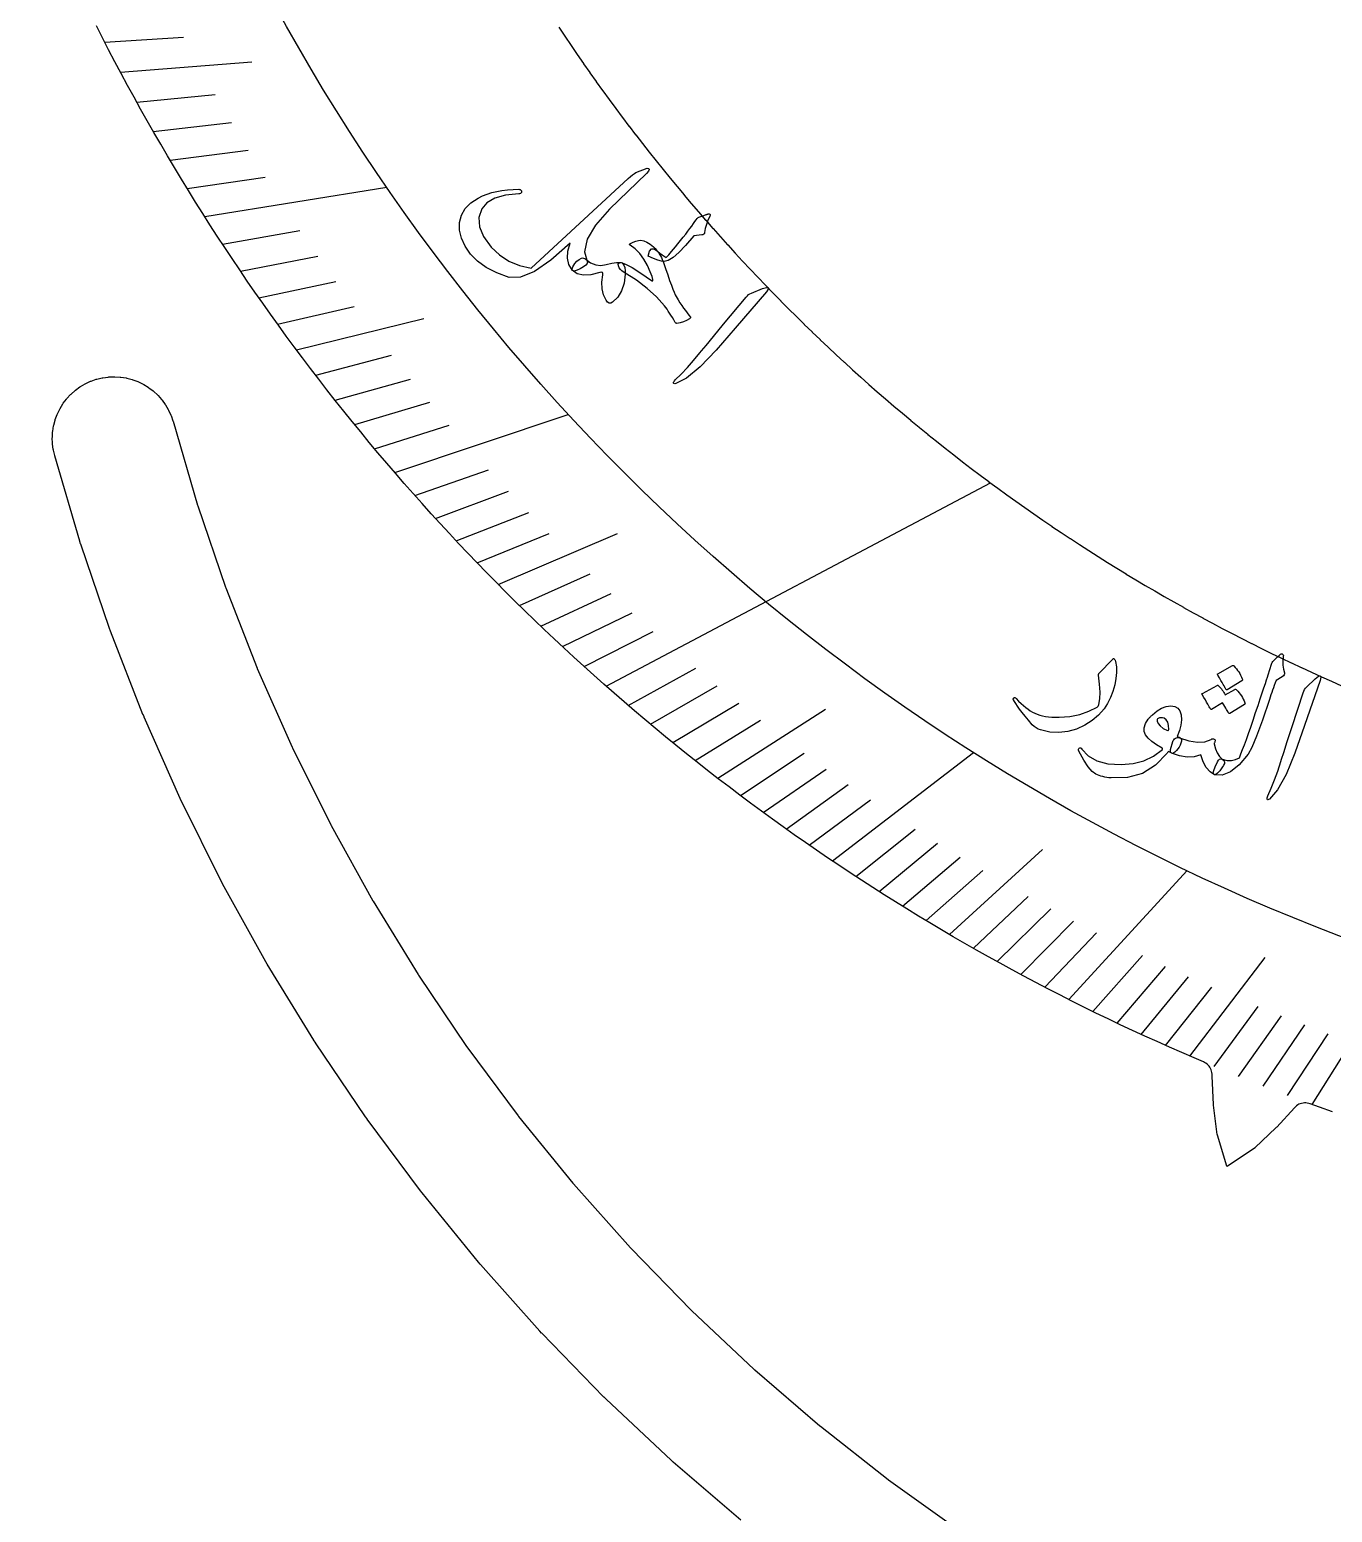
# Model space of a CAD drawing. Header units: millimetres. Extents: x -53 to 53, y -53 to 53.
# Drawn here: x -35.03 to -12.56, y -27.52 to -1.95 of the extents above; entities that cross this region are included whole.
import ezdxf

# ---------------------------------------------------------------- set-up
doc = ezdxf.new("R2010")
doc.units = ezdxf.units.MM
for name, color, linetype in [('CUT_INNER', 6, 'Continuous'), ('ENGRAVE', 7, 'Continuous'), ('ENGRAVE_FINE', 8, 'Continuous'), ('TEXT', 5, 'Continuous')]:
    doc.layers.add(name, color=color, linetype=linetype)

msp = doc.modelspace()

# ---------------------------------------------------------------- linework, layer by layer
at = {"layer": 'CUT_INNER'}
for points in [[(-12.5569, -20.6136), (-12.7763, -20.5359), (-12.9419, -20.4761), (-12.9655, -20.4689), (-12.9896, -20.464), (-13.0141, -20.4615), (-13.0387, -20.4615), (-13.0632, -20.4638), (-13.0873, -20.4686), (-13.1108, -20.4757), (-13.1336, -20.4851), (-13.1553, -20.4967), (-13.1758, -20.5104), (-13.1948, -20.526), (-13.2122, -20.5434), (-13.5176, -20.8806), (-13.5243, -20.8875), (-13.8932, -21.2364), (-13.8972, -21.2398), (-13.9014, -21.2429), (-14.3693, -21.5561), (-14.3742, -21.5591), (-14.3762, -21.5537), (-14.5391, -21.0147), (-14.5404, -21.0096), (-14.5413, -21.0045), (-14.6051, -20.5008), (-14.606, -20.4911), (-14.6299, -20.0009), (-14.63, -19.9928), (-14.6299, -19.9872), (-14.6307, -19.9625), (-14.634, -19.9381), (-14.6396, -19.9141), (-14.6476, -19.8907), (-14.6579, -19.8683), (-14.6703, -19.847), (-14.6848, -19.827), (-14.7011, -19.8085), (-14.7192, -19.7918), (-14.7389, -19.7769), (-14.7599, -19.764), (-14.7821, -19.7532), (-14.942, -19.6853), (-15.1556, -19.5929), (-15.3686, -19.4993), (-15.5811, -19.4043), (-15.793, -19.3081), (-16.0042, -19.2105), (-16.2149, -19.1117), (-16.425, -19.0115), (-16.6344, -18.9101), (-16.8432, -18.8074), (-17.0514, -18.7034), (-17.259, -18.5981), (-17.4659, -18.4916), (-17.6721, -18.3838), (-17.8777, -18.2747), (-18.0826, -18.1644), (-18.2868, -18.0528), (-18.4903, -17.94), (-18.6932, -17.8259), (-18.8953, -17.7106), (-19.0967, -17.594), (-19.2974, -17.4763), (-19.4974, -17.3572), (-19.6966, -17.237), (-19.8951, -17.1155), (-20.0929, -16.9928), (-20.2899, -16.8689), (-20.4861, -16.7438), (-20.6815, -16.6175), (-20.8762, -16.49), (-21.0701, -16.3614), (-21.2632, -16.2315), (-21.4555, -16.1004), (-21.647, -15.9682), (-21.8377, -15.8348), (-22.0275, -15.7002), (-22.2165, -15.5645), (-22.4047, -15.4276), (-22.5921, -15.2895), (-22.7786, -15.1503), (-22.9642, -15.01), (-23.149, -14.8685), (-23.3329, -14.7259), (-23.5159, -14.5822), (-23.698, -14.4373), (-23.8793, -14.2913), (-24.0596, -14.1443), (-24.2391, -13.9961), (-24.4176, -13.8468), (-24.5952, -13.6964), (-24.7719, -13.545), (-24.9476, -13.3925), (-25.1224, -13.2388), (-25.2963, -13.0842), (-25.4692, -12.9284), (-25.6412, -12.7716), (-25.8121, -12.6137), (-25.9822, -12.4548), (-26.1512, -12.2949), (-26.3192, -12.1339), (-26.4863, -11.9719), (-26.6524, -11.8089), (-26.8174, -11.6448), (-26.9815, -11.4798), (-27.1445, -11.3137), (-27.3065, -11.1467), (-27.4675, -10.9786), (-27.6275, -10.8096), (-27.7864, -10.6396), (-27.9442, -10.4686), (-28.101, -10.2967), (-28.2568, -10.1238), (-28.4115, -9.9499), (-28.5651, -9.7751), (-28.7177, -9.5994), (-28.8691, -9.4227), (-29.0195, -9.2451), (-29.1688, -9.0666), (-29.317, -8.8871), (-29.4641, -8.7068), (-29.61, -8.5256), (-29.7549, -8.3434), (-29.8986, -8.1604), (-30.0412, -7.9765), (-30.1827, -7.7918), (-30.3231, -7.6061), (-30.4623, -7.4196), (-30.6003, -7.2323), (-30.7372, -7.0441), (-30.873, -6.8551), (-31.0076, -6.6653), (-31.141, -6.4746), (-31.2732, -6.2831), (-31.4043, -6.0908), (-31.5342, -5.8977), (-31.6629, -5.7038), (-31.7904, -5.5092), (-31.9167, -5.3137), (-32.0418, -5.1175), (-32.1657, -4.9205), (-32.2884, -4.7228), (-32.4099, -4.5243), (-32.5301, -4.325), (-32.6491, -4.1251), (-32.7669, -3.9244), (-32.8835, -3.7229), (-32.9988, -3.5208), (-33.1129, -3.318), (-33.2258, -3.1145), (-33.3373, -2.9103), (-33.4477, -2.7054), (-33.5568, -2.4998), (-33.6646, -2.2936), (-33.7711, -2.0867), (-33.8764, -1.8791)], [(-25.8998, -1.904), (-25.7954, -2.0613), (-25.7945, -2.0626), (-25.6891, -2.2193), (-25.6883, -2.2206), (-25.5819, -2.3766), (-25.5811, -2.3779), (-25.4738, -2.5332), (-25.4729, -2.5345), (-25.3646, -2.6892), (-25.3638, -2.6905), (-25.2546, -2.8445), (-25.2537, -2.8457), (-25.1435, -2.9991), (-25.1426, -3.0004), (-25.0316, -3.1531), (-25.0306, -3.1543), (-24.9186, -3.3063), (-24.9177, -3.3075), (-24.8048, -3.4589), (-24.8039, -3.4601), (-24.69, -3.6107), (-24.6891, -3.6119), (-24.5743, -3.7618), (-24.5733, -3.7631), (-24.4576, -3.9123), (-24.4567, -3.9135), (-24.34, -4.062), (-24.3391, -4.0632), (-24.2216, -4.211), (-24.2206, -4.2122), (-24.1022, -4.3592), (-24.1012, -4.3604), (-23.9818, -4.5067), (-23.9809, -4.5079), (-23.8606, -4.6535), (-23.8597, -4.6547), (-23.7385, -4.7996), (-23.7375, -4.8007), (-23.6155, -4.9448), (-23.6145, -4.946), (-23.4916, -5.0894), (-23.4906, -5.0905), (-23.3669, -5.2331), (-23.3659, -5.2343), (-23.2412, -5.3761), (-23.2402, -5.3773), (-23.1147, -5.5183), (-23.1137, -5.5195), (-22.9873, -5.6598), (-22.9863, -5.6609), (-22.859, -5.8004), (-22.858, -5.8016), (-22.7299, -5.9403), (-22.7289, -5.9414), (-22.5999, -6.0794), (-22.5989, -6.0805), (-22.4691, -6.2176), (-22.468, -6.2187), (-22.3374, -6.3551), (-22.3363, -6.3562), (-22.2049, -6.4917), (-22.2038, -6.4928), (-22.0715, -6.6276), (-22.0705, -6.6287), (-21.9374, -6.7626), (-21.9363, -6.7637), (-21.8023, -6.8968), (-21.8013, -6.8979), (-21.6665, -7.0302), (-21.6654, -7.0312), (-21.5299, -7.1627), (-21.5288, -7.1637), (-21.3924, -7.2944), (-21.3913, -7.2954), (-21.2541, -7.4252), (-21.253, -7.4263), (-21.1151, -7.5552), (-21.114, -7.5562), (-20.9752, -7.6843), (-20.9741, -7.6854), (-20.8346, -7.8126), (-20.8334, -7.8136), (-20.6931, -7.94), (-20.692, -7.941), (-20.5509, -8.0665), (-20.5498, -8.0676), (-20.4079, -8.1922), (-20.4068, -8.1932), (-20.2642, -8.317), (-20.263, -8.318), (-20.1197, -8.4409), (-20.1185, -8.4419), (-19.9744, -8.5639), (-19.9732, -8.5649), (-19.8284, -8.686), (-19.8272, -8.687), (-19.6816, -8.8072), (-19.6804, -8.8082), (-19.5341, -8.9275), (-19.5329, -8.9285), (-19.3858, -9.0469), (-19.3846, -9.0479), (-19.2368, -9.1654), (-19.2356, -9.1664), (-19.0871, -9.283), (-19.0859, -9.2839), (-18.9367, -9.3997), (-18.9355, -9.4006), (-18.7856, -9.5154), (-18.7844, -9.5163), (-18.6337, -9.6302), (-18.6325, -9.6311), (-18.4812, -9.7441), (-18.48, -9.745), (-18.328, -9.857), (-18.3267, -9.8579), (-18.174, -9.969), (-18.1728, -9.9699), (-18.0194, -10.08), (-18.0182, -10.0809), (-17.8641, -10.1901), (-17.8629, -10.191), (-17.7082, -10.2992), (-17.7069, -10.3001), (-17.5515, -10.4074), (-17.5503, -10.4083), (-17.3942, -10.5146), (-17.393, -10.5155), (-17.2363, -10.6209), (-17.235, -10.6217), (-17.0777, -10.7261), (-17.0764, -10.727), (-16.9184, -10.8304), (-16.9172, -10.8313), (-16.7586, -10.9338), (-16.7573, -10.9346), (-16.5981, -11.0361), (-16.5968, -11.0369), (-16.4369, -11.1375), (-16.4356, -11.1383), (-16.2752, -11.2378), (-16.2739, -11.2386), (-16.1128, -11.3372), (-16.1115, -11.338), (-15.9498, -11.4355), (-15.9485, -11.4363), (-15.7863, -11.5329), (-15.7849, -11.5337), (-15.6221, -11.6293), (-15.6208, -11.63), (-15.4573, -11.7246), (-15.456, -11.7254), (-15.292, -11.819), (-15.2907, -11.8197), (-15.1261, -11.9123), (-15.1248, -11.913), (-14.9596, -12.0046), (-14.9583, -12.0053), (-14.7926, -12.0959), (-14.7912, -12.0966), (-14.625, -12.1861), (-14.6236, -12.1868), (-14.4568, -12.2753), (-14.4555, -12.2761), (-14.2881, -12.3635), (-14.2868, -12.3642), (-14.1189, -12.4507), (-14.1175, -12.4514), (-13.9491, -12.5368), (-13.9478, -12.5375), (-13.7788, -12.6219), (-13.7775, -12.6225), (-13.608, -12.7059), (-13.6066, -12.7066), (-13.4367, -12.7889), (-13.4353, -12.7895), (-13.2649, -12.8708), (-13.2635, -12.8714), (-13.0926, -12.9516), (-13.0912, -12.9523), (-12.9197, -13.0314), (-12.9183, -13.0321), (-12.7464, -13.1102), (-12.745, -13.1108), (-12.5726, -13.1879), (-12.5712, -13.1885), (-12.3984, -13.2645)], [(-22.7589, -27.6611), (-23.9263, -26.6577), (-23.9284, -26.6559), (-23.9614, -26.6262), (-23.9634, -26.6243), (-25.0853, -25.5701), (-25.0873, -25.5682), (-25.1189, -25.5371), (-25.1209, -25.5352), (-26.1948, -24.4322), (-26.1967, -24.4302), (-26.227, -24.3977), (-26.2288, -24.3957), (-27.2528, -23.2462), (-27.2546, -23.2441), (-27.2834, -23.2104), (-27.2852, -23.2082), (-28.2572, -22.0144), (-28.2589, -22.0123), (-28.2861, -21.9773), (-28.2878, -21.9751), (-29.2059, -20.7393), (-29.2075, -20.7371), (-29.2331, -20.7009), (-29.2347, -20.6986), (-30.0971, -19.4234), (-30.0986, -19.4211), (-30.1226, -19.3838), (-30.1241, -19.3815), (-30.929, -18.0692), (-30.9305, -18.0668), (-30.9528, -18.0285), (-30.9542, -18.0261), (-31.7001, -16.6795), (-31.7014, -16.677), (-31.722, -16.6378), (-31.7233, -16.6353), (-32.4088, -15.2569), (-32.41, -15.2544), (-32.4288, -15.2143), (-32.43, -15.2117), (-33.0536, -13.8043), (-33.0547, -13.8017), (-33.0718, -13.7608), (-33.0728, -13.7582), (-33.6334, -12.3245), (-33.6344, -12.3219), (-33.6497, -12.2803), (-33.6506, -12.2776), (-34.147, -10.8205), (-34.1479, -10.8178), (-34.1613, -10.7755), (-34.1621, -10.7729), (-34.5929, -9.2967), (-34.5945, -9.2908), (-34.6166, -9.1984), (-34.6189, -9.1863), (-34.6314, -9.0952), (-34.6325, -9.083), (-34.636, -8.9912), (-34.6359, -8.9789), (-34.6304, -8.8871), (-34.6291, -8.8749), (-34.6146, -8.7841), (-34.6121, -8.7721), (-34.5888, -8.6832), (-34.5852, -8.6715), (-34.5533, -8.5852), (-34.5485, -8.574), (-34.5083, -8.4913), (-34.5024, -8.4805), (-34.4543, -8.4022), (-34.4474, -8.392), (-34.3918, -8.3188), (-34.3839, -8.3094), (-34.3215, -8.2419), (-34.3127, -8.2333), (-34.244, -8.1723), (-34.2344, -8.1646), (-34.16, -8.1106), (-34.1497, -8.1039), (-34.0703, -8.0575), (-34.0595, -8.0518), (-33.9759, -8.0134), (-33.9646, -8.0088), (-33.8777, -7.9788), (-33.8659, -7.9753), (-33.7765, -7.9539), (-33.7644, -7.9517), (-33.6734, -7.9391), (-33.6611, -7.9381), (-33.5693, -7.9345), (-33.557, -7.9346), (-33.4652, -7.9401), (-33.453, -7.9414), (-33.3622, -7.9559), (-33.3502, -7.9584), (-33.2613, -7.9817), (-33.2496, -7.9854), (-33.1634, -8.0173), (-33.1521, -8.0221), (-33.0694, -8.0623), (-33.0586, -8.0682), (-32.9803, -8.1162), (-32.9701, -8.1232), (-32.8969, -8.1787), (-32.8875, -8.1866), (-32.82, -8.2491), (-32.8114, -8.2578), (-32.7504, -8.3266), (-32.7427, -8.3361), (-32.6887, -8.4106), (-32.682, -8.4208), (-32.6356, -8.5002), (-32.6299, -8.5111), (-32.5915, -8.5946), (-32.5869, -8.606), (-32.5559, -8.6958), (-32.554, -8.7016), (-32.1309, -10.1512), (-32.1276, -10.1617), (-31.649, -11.5664), (-31.6452, -11.5768), (-31.1048, -12.9589), (-31.1005, -12.9692), (-30.4993, -14.3259), (-30.4946, -14.336), (-29.8338, -15.6647), (-29.8287, -15.6746), (-29.1096, -16.9727), (-29.104, -16.9823), (-28.3281, -18.2472), (-28.3221, -18.2566), (-27.4908, -19.4859), (-27.4844, -19.4949), (-26.5994, -20.6861), (-26.5926, -20.6949), (-25.6556, -21.8457), (-25.6484, -21.8541), (-24.6613, -22.9622), (-24.6537, -22.9703), (-23.6185, -24.0335), (-23.6105, -24.0413), (-22.5291, -25.0575), (-22.5209, -25.0649), (-21.3954, -26.0322), (-21.3869, -26.0393), (-20.2196, -26.9557), (-20.2108, -26.9623), (-19.004, -27.826)]]:
    msp.add_lwpolyline(points, dxfattribs=at)
at = {"layer": 'ENGRAVE'}
for points in [[(-32.007, -5.1723), (-28.8674, -4.665)], [(-28.731, -9.5838), (-25.7373, -8.5852)], [(-25.0841, -13.2727), (-18.4537, -9.7644)], [(-21.1799, -16.2877), (-18.7452, -14.4154)], [(-12.9072, -20.4888), (-9.121, -14.4786)], [(-17.1013, -18.6783), (-15.0611, -16.45)]]:
    msp.add_lwpolyline(points, dxfattribs=at)
msp.add_circle((0, 15.1737), 35.0271, dxfattribs=at)
at = {"layer": 'ENGRAVE_FINE'}
for points in [[(-33.7326, -2.1618), (-32.3758, -2.0748)], [(-33.4597, -2.6829), (-31.1962, -2.5014)], [(-33.1807, -3.1962), (-31.828, -3.0659)], [(-32.8957, -3.7017), (-31.5457, -3.5498)], [(-32.605, -4.1996), (-31.2581, -4.0261)], [(-32.3087, -4.6898), (-30.9653, -4.4948)], [(-31.7001, -5.6472), (-30.3651, -5.4094)], [(-31.3882, -6.1145), (-30.0579, -5.8554)], [(-31.0714, -6.5743), (-29.7463, -6.2939)], [(-30.75, -7.0265), (-29.4304, -6.725)], [(-30.424, -7.4712), (-28.23, -6.9324)], [(-30.0936, -7.9085), (-28.7864, -7.565)], [(-29.7589, -8.3383), (-28.4585, -7.974)], [(-29.4202, -8.7608), (-28.127, -8.3757)], [(-29.0775, -9.176), (-27.7919, -8.7703)], [(-28.3809, -9.9845), (-27.1116, -9.5379)], [(-28.0272, -10.3779), (-26.7666, -9.9112)], [(-27.67, -10.7643), (-26.4186, -10.2774)], [(-27.3096, -11.1435), (-26.0677, -10.6367)], [(-26.946, -11.5157), (-24.8887, -10.6365)], [(-26.5793, -11.8809), (-25.3576, -11.3347)], [(-26.2097, -12.2391), (-24.9986, -11.6736)], [(-25.8372, -12.5905), (-24.6371, -12.0057)], [(-25.4619, -12.935), (-24.2732, -12.3311)], [(-24.7036, -13.6037), (-23.5387, -12.9622)], [(-24.3208, -13.928), (-23.1683, -13.268)], [(-23.9355, -14.2457), (-22.7959, -13.5674)], [(-23.1583, -14.8613), (-21.3005, -13.6691)], [(-23.548, -14.5568), (-22.4215, -13.8604)], [(-22.7665, -15.1594), (-21.6674, -14.4275)], [(-22.3727, -15.451), (-21.2877, -14.7016)], [(-21.977, -15.7362), (-20.9064, -14.9697)], [(-21.5793, -16.0151), (-20.5236, -15.2316)], [(-20.7788, -16.5541), (-19.7537, -15.7374)], [(-20.376, -16.8143), (-19.3666, -15.9814)], [(-19.1582, -17.5581), (-17.556, -16.0897)], [(-19.9716, -17.0683), (-18.9783, -16.2194)], [(-19.5656, -17.3162), (-18.5887, -16.4516)], [(-18.7494, -17.794), (-17.8062, -16.8988)], [(-18.3393, -18.0239), (-17.4132, -17.1138)], [(-17.9278, -18.2479), (-17.0193, -17.3232)], [(-17.5151, -18.466), (-16.6244, -17.5269)], [(-16.6862, -18.8848), (-15.8319, -17.9179)], [(-16.2701, -19.0855), (-15.4344, -18.1052)], [(-15.0157, -19.6536), (-13.7173, -17.9541)], [(-15.853, -19.2805), (-15.0361, -18.287)], [(-15.4348, -19.4699), (-14.637, -18.4635)], [(-14.5957, -19.8317), (-13.8368, -18.8005)], [(-14.1748, -20.0042), (-13.4357, -18.9611)], [(-13.753, -20.1712), (-13.0339, -19.1165)], [(-13.3305, -20.3327), (-12.6316, -19.2668)]]:
    msp.add_lwpolyline(points, dxfattribs=at)
at = {"layer": 'TEXT'}
for points in [[(-25.0257, -5.0463), (-25.2678, -5.318), (-25.4118, -5.5617), (-25.4575, -5.7774), (-25.4047, -5.9642), (-25.4103, -5.9836), (-25.4335, -6.0079), (-25.4744, -6.0371), (-25.5331, -6.071), (-25.5809, -6.0959), (-25.6187, -6.1091), (-25.6467, -6.1107), (-25.6647, -6.1008), (-25.7258, -6.0006), (-25.7525, -5.889), (-25.7449, -5.7663), (-25.7029, -5.6325), (-26.0354, -5.9251), (-26.3215, -6.1211), (-26.5619, -6.2195), (-26.7565, -6.2199), (-26.9709, -6.143), (-27.1532, -6.0506), (-27.3032, -5.943), (-27.4206, -5.821), (-27.5157, -5.682), (-27.5791, -5.5443), (-27.611, -5.4079), (-27.6113, -5.2734), (-27.5797, -5.1469), (-27.5157, -5.0345), (-27.4195, -4.9362), (-27.2915, -4.8516), (-27.2165, -4.8155), (-27.1379, -4.7843), (-27.0556, -4.758), (-26.9698, -4.7365), (-26.8801, -4.7201), (-26.7867, -4.7088), (-26.6893, -4.7025), (-26.5882, -4.7013), (-26.5758, -4.7032), (-26.565, -4.7072), (-26.5556, -4.7134), (-26.5478, -4.7218), (-26.5431, -4.7302), (-26.5411, -4.7391), (-26.5419, -4.7484), (-26.5455, -4.7583), (-26.5521, -4.7672), (-26.562, -4.7738), (-26.5752, -4.7782), (-26.5917, -4.7802), (-26.8203, -4.8053), (-27.0029, -4.856), (-27.1393, -4.9332), (-27.2289, -5.0376), (-27.2795, -5.1869), (-27.2699, -5.3469), (-27.2, -5.5172), (-27.0693, -5.6971), (-26.925, -5.834), (-26.7609, -5.9405), (-26.5773, -6.0161), (-26.3746, -6.0607), (-24.7022, -4.5155), (-24.6619, -4.4789), (-24.6264, -4.4499), (-24.5956, -4.4282), (-24.5696, -4.4139), (-24.3751, -4.3363), (-24.3473, -4.3436), (-24.3401, -4.3613), (-24.3534, -4.3894), (-24.3873, -4.4278)], [(-23.3993, -5.1518), (-23.3845, -5.1469), (-23.371, -5.1424), (-23.3588, -5.1382), (-23.348, -5.1345), (-23.3387, -5.1312), (-23.331, -5.1286), (-23.325, -5.1266), (-23.3206, -5.1253), (-23.3117, -5.1243), (-23.3039, -5.1254), (-23.2971, -5.1284), (-23.2914, -5.1333), (-23.2874, -5.1395), (-23.2857, -5.1462), (-23.2864, -5.1533), (-23.2895, -5.1609), (-23.3267, -5.2344), (-23.3551, -5.3066), (-23.3745, -5.3775), (-23.385, -5.4471), (-23.3891, -5.4636), (-23.3984, -5.476), (-23.4129, -5.4846), (-23.4326, -5.4891), (-23.5706, -5.5041), (-23.7125, -5.6715), (-23.8271, -5.7935), (-23.9268, -5.8805), (-24.012, -5.9323), (-24.0825, -5.9488), (-24.1295, -5.943), (-24.1908, -5.9251), (-24.2665, -5.8951), (-24.3565, -5.8527), (-24.3365, -5.7688), (-24.3031, -5.7266), (-24.2566, -5.726), (-24.1968, -5.7667), (-24.1565, -5.8017), (-24.1184, -5.8316), (-24.0824, -5.8563), (-24.0487, -5.8758), (-24.037, -5.8665), (-24.0217, -5.8516), (-24.0026, -5.831), (-23.9799, -5.8048), (-23.9533, -5.773), (-23.9223, -5.7356), (-23.8871, -5.6926), (-23.8477, -5.644), (-23.7987, -5.5843), (-23.7533, -5.528), (-23.7113, -5.475), (-23.6727, -5.4254), (-23.6376, -5.3788), (-23.6058, -5.3349), (-23.5775, -5.2938), (-23.5526, -5.2555), (-23.5321, -5.2256), (-23.514, -5.2031), (-23.4984, -5.188), (-23.4852, -5.1802), (-23.4701, -5.1763), (-23.4507, -5.1703), (-23.4271, -5.1621), (-23.3993, -5.1518)], [(-24.6647, -5.6356), (-24.6187, -5.6111), (-24.5732, -5.5939), (-24.528, -5.5839), (-24.4833, -5.5812), (-24.4339, -5.59), (-24.3816, -5.6118), (-24.3263, -5.6466), (-24.2681, -5.6944), (-24.2389, -5.7226), (-24.2123, -5.752), (-24.1883, -5.7825), (-24.1668, -5.8141), (-24.1475, -5.8466), (-24.1301, -5.8797), (-24.1147, -5.9135), (-24.1011, -5.9478), (-24.0598, -6.0689), (-24.0221, -6.1768), (-23.988, -6.2717), (-23.9578, -6.3534), (-23.9314, -6.4222), (-23.9088, -6.4782), (-23.89, -6.5214), (-23.8752, -6.5518), (-23.843, -6.6057), (-23.8108, -6.657), (-23.7786, -6.7056), (-23.7466, -6.7515), (-23.7153, -6.7945), (-23.6856, -6.8345), (-23.6575, -6.8714), (-23.631, -6.9054), (-23.6277, -6.9116), (-23.6291, -6.9183), (-23.6353, -6.9255), (-23.6462, -6.9331), (-23.6977, -6.9618), (-23.7511, -6.9847), (-23.8064, -7.0019), (-23.8636, -7.0134), (-23.8715, -7.0132), (-23.8788, -7.0105), (-23.8854, -7.0056), (-23.8913, -6.9983), (-23.9164, -6.9548), (-23.9409, -6.9133), (-23.9649, -6.8739), (-23.9882, -6.8366), (-24.0111, -6.8016), (-24.0334, -6.7693), (-24.0553, -6.7396), (-24.0766, -6.7126), (-24.2133, -6.5576), (-24.3751, -6.41), (-24.5622, -6.2692), (-24.7749, -6.1346), (-24.8107, -6.1103), (-24.8385, -6.0836), (-24.8584, -6.0545), (-24.8704, -6.0231), (-24.8735, -5.995), (-24.8666, -5.9761), (-24.8498, -5.9662), (-24.8231, -5.9653), (-24.7468, -5.9901), (-24.6349, -6.0503), (-24.4871, -6.1453), (-24.3031, -6.2745), (-24.2949, -6.2788), (-24.2883, -6.2812), (-24.2833, -6.2818), (-24.28, -6.2805), (-24.2772, -6.2549), (-24.2918, -6.2027), (-24.3234, -6.124), (-24.3719, -6.0185), (-24.433, -5.9057), (-24.5028, -5.8093), (-24.5817, -5.7294), (-24.6698, -5.6658), (-24.6779, -5.6598), (-24.6798, -5.6527), (-24.6754, -5.6447), (-24.6647, -5.6356)], [(-24.8047, -5.9715), (-24.7787, -6.0084), (-24.7615, -6.0528), (-24.7532, -6.1049), (-24.7535, -6.1646), (-24.7745, -6.3203), (-24.8176, -6.4528), (-24.8831, -6.5619), (-24.9714, -6.6474), (-25.0036, -6.6641), (-25.0332, -6.6643), (-25.0599, -6.6479), (-25.0838, -6.615), (-25.1264, -6.5237), (-25.1502, -6.4205), (-25.1553, -6.3055), (-25.1414, -6.1788), (-25.1402, -6.1524), (-25.1488, -6.1365), (-25.1671, -6.1311), (-25.1951, -6.1361), (-25.3459, -6.1766), (-25.4749, -6.1837), (-25.5819, -6.1575), (-25.6669, -6.0982), (-25.6711, -6.0885), (-25.6709, -6.075), (-25.6661, -6.0578), (-25.6569, -6.0369), (-25.6223, -5.9836), (-25.5864, -5.9413), (-25.549, -5.9099), (-25.5101, -5.8893), (-25.4916, -5.8855), (-25.473, -5.8871), (-25.4543, -5.8941), (-25.4354, -5.9064), (-25.3511, -5.9676), (-25.264, -6.0037), (-25.1743, -6.0148), (-25.082, -6.0009), (-24.9854, -5.9764), (-24.907, -5.9633), (-24.8468, -5.9617), (-24.8047, -5.9715)], [(-22.3842, -6.414), (-22.3187, -6.3929), (-22.2862, -6.3953), (-22.2866, -6.4213), (-22.3198, -6.471), (-22.8551, -7.0944), (-23.1832, -7.4774), (-23.463, -7.7651), (-23.6955, -7.9567), (-23.8812, -8.0515), (-23.9008, -8.0547), (-23.914, -8.0537), (-23.921, -8.0483), (-23.9217, -8.0386), (-23.9188, -8.0275), (-23.9126, -8.0156), (-23.9031, -8.0028), (-23.8904, -7.9893), (-23.7865, -7.8886), (-23.681, -7.777), (-23.5739, -7.6544), (-23.465, -7.5211), (-23.4359, -7.4869), (-23.3582, -7.3937), (-23.2318, -7.2415), (-23.0565, -7.0305), (-22.6699, -6.5603), (-22.6478, -6.5369), (-22.6253, -6.5175), (-22.6024, -6.5022), (-22.579, -6.4909)], [(-13.5784, -12.8404), (-13.5354, -12.8007), (-13.5016, -12.769), (-13.477, -12.7454), (-13.4616, -12.7299), (-13.4509, -12.7205), (-13.4404, -12.7151), (-13.4301, -12.7138), (-13.4201, -12.7166), (-13.4105, -12.7235), (-13.4045, -12.7333), (-13.402, -12.7461), (-13.4032, -12.7617), (-13.4104, -12.8377), (-13.4098, -12.9095), (-13.4013, -12.9771), (-13.3849, -13.0406), (-13.3812, -13.0602), (-13.3859, -13.078), (-13.3991, -13.0942), (-13.4207, -13.1086), (-13.5288, -13.1719), (-13.5444, -13.2158), (-13.5597, -13.2589), (-13.5746, -13.3013), (-13.5891, -13.343), (-13.6032, -13.3839), (-13.6169, -13.424), (-13.6303, -13.4634), (-13.6433, -13.5021), (-13.7635, -13.8601), (-13.8638, -14.1369), (-13.9449, -14.3323), (-14.0072, -14.446), (-14.1651, -14.631), (-14.3148, -14.7518), (-14.4562, -14.8083), (-14.5889, -14.8004), (-14.592, -14.7989), (-14.595, -14.7974), (-14.5981, -14.7959), (-14.6012, -14.7944), (-14.6111, -14.7687), (-14.6039, -14.7243), (-14.5795, -14.6614), (-14.538, -14.5799), (-14.5203, -14.5509), (-14.501, -14.5329), (-14.48, -14.526), (-14.4574, -14.5301), (-14.373, -14.5522), (-14.2956, -14.5555), (-14.2251, -14.5399), (-14.1617, -14.5057), (-14.1342, -14.4414), (-14.1045, -14.3674), (-14.0728, -14.2837), (-14.0389, -14.1905), (-14.0029, -14.0881), (-13.9647, -13.977), (-13.9243, -13.8572), (-13.8817, -13.7288), (-13.8387, -13.603), (-13.8003, -13.4899), (-13.7665, -13.3894), (-13.7373, -13.3015), (-13.7125, -13.2263), (-13.6916, -13.1641), (-13.6747, -13.1148), (-13.6617, -13.0784), (-13.6075, -12.8931), (-13.6002, -12.8758), (-13.5929, -12.8612), (-13.5857, -12.8494), (-13.5784, -12.8404)], [(-16.3456, -12.8055), (-16.3409, -12.8013), (-16.3366, -12.7983), (-16.3325, -12.7966), (-16.3286, -12.7961), (-16.3202, -12.8001), (-16.3124, -12.8094), (-16.3055, -12.8241), (-16.2992, -12.8442), (-16.2833, -12.9372), (-16.2799, -13.0359), (-16.2891, -13.1402), (-16.3109, -13.2502), (-16.3434, -13.3634), (-16.3845, -13.4698), (-16.4341, -13.5694), (-16.4924, -13.662), (-16.5902, -13.772), (-16.7023, -13.867), (-16.8289, -13.9468), (-16.9701, -14.0112), (-17.1211, -14.0558), (-17.2751, -14.0735), (-17.432, -14.0641), (-17.5916, -14.0276), (-17.6318, -14.0133), (-17.6687, -13.9937), (-17.7024, -13.9686), (-17.7328, -13.9382), (-17.798, -13.8605), (-17.8563, -13.7895), (-17.9076, -13.7253), (-17.9519, -13.6679), (-17.9893, -13.6174), (-18.0195, -13.574), (-18.0426, -13.5377), (-18.0586, -13.5085), (-18.061, -13.501), (-18.062, -13.4945), (-18.0615, -13.4889), (-18.0596, -13.4842), (-18.0556, -13.4791), (-18.0507, -13.475), (-18.045, -13.4719), (-18.0384, -13.4699), (-18.0313, -13.4697), (-18.0243, -13.4719), (-18.0173, -13.4765), (-18.0103, -13.4837), (-17.9683, -13.5281), (-17.9269, -13.5688), (-17.8863, -13.6058), (-17.8464, -13.6391), (-17.8068, -13.6688), (-17.7672, -13.6953), (-17.7276, -13.7185), (-17.6881, -13.7384), (-17.647, -13.7556), (-17.6028, -13.7705), (-17.5554, -13.783), (-17.5049, -13.7932), (-17.4511, -13.8009), (-17.3941, -13.8058), (-17.3337, -13.808), (-17.27, -13.8075), (-17.0847, -13.7936), (-16.914, -13.7598), (-16.758, -13.7061), (-16.6167, -13.633), (-16.6065, -13.6264), (-16.5977, -13.617), (-16.5902, -13.6049), (-16.5841, -13.5901), (-16.568, -13.4912), (-16.564, -13.3731), (-16.5718, -13.236), (-16.5911, -13.0798), (-16.5907, -13.0709), (-16.5892, -13.0635), (-16.5868, -13.0577), (-16.5833, -13.0534)], [(-14.2805, -12.9169), (-14.275, -12.915), (-14.2689, -12.9153), (-14.262, -12.9179), (-14.2545, -12.9226), (-14.2318, -12.9479), (-14.2106, -12.9739), (-14.1908, -13.0005), (-14.1723, -13.0277), (-14.1553, -13.0559), (-14.1395, -13.0853), (-14.1249, -13.1159), (-14.1116, -13.1478), (-14.1094, -13.158), (-14.1099, -13.1663), (-14.1132, -13.1728), (-14.1192, -13.1776), (-14.3722, -13.3347), (-14.3794, -13.3362), (-14.3861, -13.3333), (-14.3924, -13.3259), (-14.3983, -13.3141), (-14.4035, -13.304), (-14.4118, -13.2885), (-14.4234, -13.2677), (-14.4382, -13.2414), (-14.4564, -13.2097), (-14.4786, -13.1721), (-14.5046, -13.1288), (-14.5343, -13.0797), (-14.5378, -13.0723), (-14.5384, -13.0664), (-14.5361, -13.0619), (-14.5309, -13.059)], [(-14.2375, -13.3276), (-14.232, -13.3257), (-14.2258, -13.326), (-14.2189, -13.3285), (-14.2112, -13.3332), (-14.188, -13.3585), (-14.1663, -13.3845), (-14.146, -13.4111), (-14.1271, -13.4383), (-14.1096, -13.4666), (-14.0933, -13.496), (-14.0782, -13.5266), (-14.0644, -13.5585), (-14.0629, -13.5669), (-14.064, -13.5745), (-14.068, -13.5811), (-14.0747, -13.5869), (-14.3282, -13.7451), (-14.3335, -13.7461), (-14.3392, -13.7433), (-14.3453, -13.7366), (-14.3518, -13.7259), (-14.3559, -13.7187), (-14.3624, -13.7076), (-14.3713, -13.6924), (-14.3826, -13.6733), (-14.3963, -13.6503), (-14.4125, -13.6238), (-14.4313, -13.5936), (-14.4526, -13.5598), (-14.6398, -13.6747), (-14.647, -13.6762), (-14.6539, -13.6732), (-14.6603, -13.6658), (-14.6662, -13.6538), (-14.6715, -13.6437), (-14.68, -13.6281), (-14.6917, -13.6071), (-14.7067, -13.5807), (-14.7253, -13.5487), (-14.7477, -13.5108), (-14.7741, -13.4672), (-14.8043, -13.4178), (-14.8066, -13.4109), (-14.8063, -13.4055), (-14.8034, -13.4013), (-14.798, -13.3985), (-14.5454, -13.258), (-14.5398, -13.2562), (-14.5336, -13.2565), (-14.5267, -13.2591), (-14.5191, -13.2639), (-14.5028, -13.282), (-14.4869, -13.3005), (-14.4715, -13.3194), (-14.4566, -13.3389), (-14.4423, -13.3588), (-14.4291, -13.3794), (-14.4168, -13.4007), (-14.4056, -13.4226)], [(-12.851, -13.1448), (-12.7979, -13.101), (-12.7667, -13.0913), (-12.7575, -13.1156), (-12.7701, -13.174), (-13.0379, -13.9508), (-13.2018, -14.4277), (-13.3558, -14.7984), (-13.5014, -15.0621), (-13.639, -15.2187), (-13.656, -15.229), (-13.6687, -15.2329), (-13.6772, -15.2304), (-13.6814, -15.2217), (-13.6828, -15.2103), (-13.6814, -15.1969), (-13.6773, -15.1816), (-13.6705, -15.1643), (-13.611, -15.0324), (-13.5541, -14.8897), (-13.4997, -14.7364), (-13.4476, -14.5723), (-13.4331, -14.5298), (-13.3953, -14.4145), (-13.3339, -14.2264), (-13.2486, -13.9657), (-13.0626, -13.386), (-13.0507, -13.3561), (-13.0369, -13.3299), (-13.0212, -13.3072), (-13.0037, -13.2881)], [(-15.4084, -14.4289), (-15.6067, -14.6355), (-15.8339, -14.7762), (-16.0901, -14.8501), (-16.3749, -14.8562), (-16.4122, -14.8522), (-16.4485, -14.847), (-16.4837, -14.8406), (-16.5177, -14.8332), (-16.5504, -14.8246), (-16.5814, -14.8148), (-16.6108, -14.8036), (-16.6385, -14.7913), (-16.6992, -14.7458), (-16.7679, -14.6645), (-16.8441, -14.5474), (-16.9274, -14.3945), (-16.9346, -14.3752), (-16.9364, -14.3595), (-16.9327, -14.3474), (-16.9236, -14.3389), (-16.9119, -14.335), (-16.9004, -14.3368), (-16.8891, -14.3442), (-16.8781, -14.3573), (-16.7682, -14.4747), (-16.6179, -14.559), (-16.4275, -14.6095), (-16.1979, -14.6256), (-15.995, -14.6082), (-15.8093, -14.5586), (-15.6409, -14.477), (-15.4897, -14.3638), (-15.4875, -14.3581), (-15.4869, -14.353), (-15.4881, -14.3484), (-15.491, -14.3443), (-15.5916, -14.2837), (-15.6734, -14.2251), (-15.7365, -14.1687), (-15.7809, -14.1144), (-15.8053, -14.0543), (-15.8056, -13.9891), (-15.782, -13.9188), (-15.7344, -13.8434), (-15.7271, -13.834), (-15.7193, -13.8245), (-15.7111, -13.8151), (-15.7024, -13.8057), (-15.6931, -13.7961), (-15.6832, -13.7861), (-15.6726, -13.7758), (-15.6614, -13.7652), (-15.5813, -13.7), (-15.5018, -13.653), (-15.4229, -13.624), (-15.3443, -13.6132), (-15.2745, -13.6215), (-15.2216, -13.65), (-15.1854, -13.6988), (-15.166, -13.7679), (-15.1613, -13.8523), (-15.1712, -13.9423), (-15.1957, -14.0379), (-15.2347, -14.139), (-15.2288, -14.1419), (-15.2229, -14.1446), (-15.2172, -14.147), (-15.2115, -14.1491), (-15.2058, -14.1513), (-15.2001, -14.1537), (-15.1942, -14.1563), (-15.1883, -14.1593), (-15.1703, -14.174), (-15.1611, -14.1949), (-15.1609, -14.2221), (-15.1695, -14.2554), (-15.1836, -14.2897), (-15.2013, -14.3227), (-15.2226, -14.3542), (-15.2475, -14.3844), (-15.2725, -14.4093), (-15.2943, -14.425), (-15.3128, -14.4317), (-15.328, -14.4292), (-15.3854, -14.3994), (-15.3886, -14.4046), (-15.3935, -14.4112), (-15.4001, -14.4193), (-15.4084, -14.4289)], [(-15.379, -14.022), (-15.3817, -13.9514), (-15.3957, -13.8952), (-15.4209, -13.8532), (-15.4574, -13.8254), (-15.4847, -13.819), (-15.5112, -13.8175), (-15.5372, -13.8212), (-15.5626, -13.8298), (-15.5727, -13.8362), (-15.5788, -13.8458), (-15.5808, -13.8584), (-15.5788, -13.8742), (-15.5625, -13.9173), (-15.5278, -13.9592), (-15.4748, -13.9999), (-15.4034, -14.0394), (-15.3951, -14.0418), (-15.3883, -14.0397), (-15.3829, -14.0331), (-15.379, -14.022)], [(-14.4574, -14.5301), (-14.437, -14.5495), (-14.4233, -14.5661), (-14.4162, -14.58), (-14.4157, -14.5911), (-14.42, -14.6057), (-14.4273, -14.6226), (-14.4375, -14.6418), (-14.4507, -14.6633), (-14.4974, -14.73), (-14.536, -14.775), (-14.5665, -14.7985), (-14.5889, -14.8004), (-14.6659, -14.7486), (-14.7314, -14.6738), (-14.7853, -14.576), (-14.8274, -14.4555), (-14.9419, -14.4893), (-15.0642, -14.496), (-15.194, -14.4755), (-15.331, -14.4276), (-15.3434, -14.4177), (-15.3502, -14.4036), (-15.3515, -14.3853), (-15.3472, -14.3628), (-15.3066, -14.2258), (-15.302, -14.2106), (-15.293, -14.1962), (-15.2798, -14.1826), (-15.2622, -14.1699), (-15.2453, -14.1617), (-15.2281, -14.1574), (-15.2106, -14.1571), (-15.1928, -14.1607), (-15.0299, -14.2163), (-14.8849, -14.2395), (-14.758, -14.2306), (-14.6494, -14.1897), (-14.6359, -14.1833), (-14.6225, -14.1807), (-14.609, -14.1818), (-14.5955, -14.1866), (-14.5845, -14.1942), (-14.5786, -14.2034), (-14.5777, -14.2144), (-14.5819, -14.227), (-14.5871, -14.2384), (-14.5908, -14.2487), (-14.593, -14.2578), (-14.5937, -14.2659), (-14.573, -14.3513), (-14.5433, -14.4239), (-14.5048, -14.4835), (-14.4574, -14.5301)]]:
    msp.add_lwpolyline(points, close=True, dxfattribs=at)

doc.saveas('drawing.dxf')
